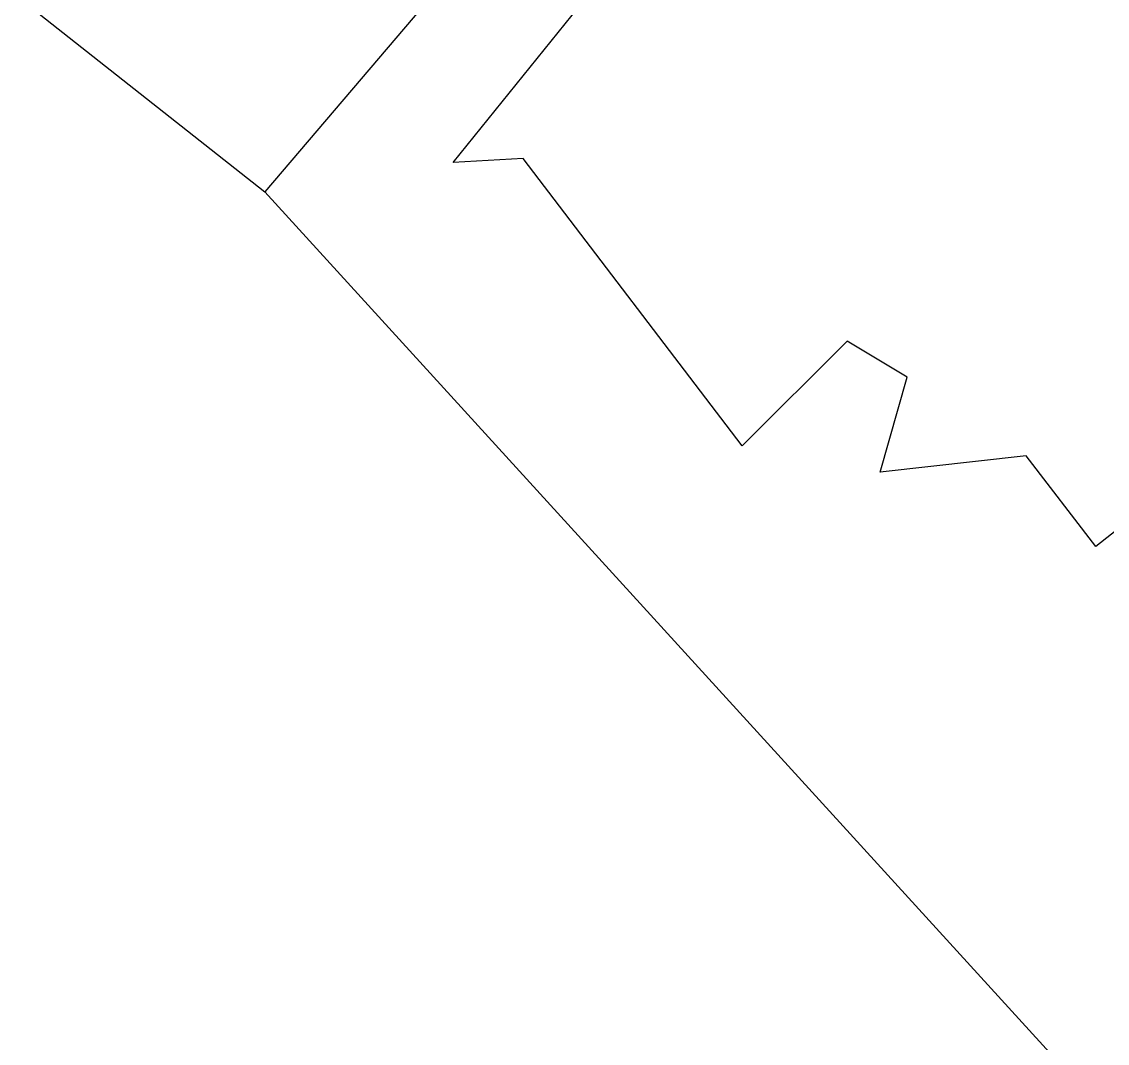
# Model space of a CAD drawing. Header units: millimetres. Extents: x 1888 to 2040, y 1705 to 1894.
# Drawn here: x 1942.806 to 1944.666, y 1819.929 to 1821.68 of the extents above; entities that cross this region are included whole.
import ezdxf

# ---------------------------------------------------------------- set-up
doc = ezdxf.new("R2010")
doc.units = ezdxf.units.MM

# ---------------------------------------------------------------- blocks, each defined once
blk = doc.blocks.new('mall')
at = {"linetype": 'Continuous'}
for p, q in [((-81120.9, -14875.6), (-81574.2, -15407.8)), ((-81251.4, -15357.1), (-80868.5, -14882)), ((-81990.7, -15079.1), (-81574.2, -15407.8)), ((-81131.6, -15350.2), (-81251.4, -15357.1)), ((-80756.3, -15842.6), (-81131.6, -15350.2)), ((-81574.2, -15407.8), (-80130.4, -16990.4)), ((-81574.2, -15407.8), (-80130.4, -16990.4)), ((-80576, -15663.6), (-80756.3, -15842.6)), ((-80473.1, -15725.2), (-80576, -15663.6)), ((-80519.5, -15887.9), (-80473.1, -15725.2)), ((-80269.5, -15859.9), (-80519.5, -15887.9)), ((-80149.9, -16015.4), (-80269.5, -15859.9)), ((-79952.9, -15859.5), (-80149.9, -16015.4))]:
    blk.add_line(p, q, dxfattribs=at)

msp = doc.modelspace()

# ---------------------------------------------------------------- block references
at = {"xscale": 0.001, "yscale": 0.001, "zscale": 0.001}
msp.add_blockref('mall', (2024.7968, 1836.7958), dxfattribs=at)

doc.saveas('drawing.dxf')
